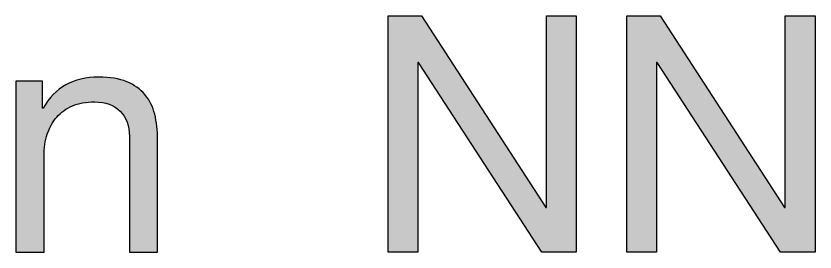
# Paper-space layout 'A0mask' of a CAD drawing. Extents: x 0 to 1153, y 0 to 810.
# Drawn here: x 1004.47 to 1014.42, y 59.21 to 62.15 of the extents above; entities that cross this region are included whole.
import ezdxf
from ezdxf.enums import TextEntityAlignment as Align

# ---------------------------------------------------------------- set-up
doc = ezdxf.new("R2010")
doc.units = 0
doc.layers.get('0').update_dxf_attribs({"linetype": 'CONTINUOUS'})
doc.layers.get('Defpoints').update_dxf_attribs({"linetype": 'CONTINUOUS'})
doc.layers.add('JPP_Mask', color=7, linetype='CONTINUOUS')
doc.styles.add('JPP', font='arial.ttf')

# ---------------------------------------------------------------- blocks, each defined once
blk = doc.blocks.new('A0mask')
at = {"true_color": 0x004a91}
for points in [[(1011.45, 62.1509), (1011.0788, 62.1509), (1011.0788, 59.7654), (1011.0708, 59.7654), (1009.5215, 62.1509), (1009.1054, 62.1509), (1009.1054, 59.2092), (1009.4765, 59.2092), (1009.4765, 61.5699), (1009.4846, 61.5699), (1011.0216, 59.2092), (1011.45, 59.2092)], [(1012.4511, 61.5699), (1012.4592, 61.5699), (1013.9962, 59.2092), (1014.4245, 59.2092), (1014.4245, 62.1509), (1014.0534, 62.1509), (1014.0534, 59.7654), (1014.0454, 59.7654), (1012.4961, 62.1509), (1012.08, 62.1509), (1012.08, 59.2092), (1012.4511, 59.2092)]]:
    blk.add_hatch(color=154, dxfattribs=at).paths.add_polyline_path(points)
h = blk.add_hatch(color=154, dxfattribs=at)
edge = h.paths.add_edge_path()
edge.add_spline(control_points=[(1006.1985, 60.9252), (1006.1753, 61.0198), (1006.1346, 61.1017), (1006.0773, 61.1704)], knot_values=[5, 5, 5, 5, 6, 6, 6, 6], degree=3, periodic=0)
edge.add_spline(control_points=[(1006.0773, 61.1704), (1006.0196, 61.239), (1005.9439, 61.2925), (1005.8506, 61.3313)], knot_values=[4, 4, 4, 4, 5, 5, 5, 5], degree=3, periodic=0)
edge.add_spline(control_points=[(1005.8506, 61.3313), (1005.7574, 61.3697), (1005.6404, 61.3886), (1005.5003, 61.3886)], knot_values=[3, 3, 3, 3, 4, 4, 4, 4], degree=3, periodic=0)
edge.add_spline(control_points=[(1005.5003, 61.3886), (1005.1846, 61.3886), (1004.9536, 61.2598), (1004.8083, 61.0014)], knot_values=[2, 2, 2, 2, 3, 3, 3, 3], degree=3, periodic=0)
edge.add_spline(control_points=[(1004.7997, 61.0014), (1004.7997, 61.0014), (1004.7997, 61.0859), (1004.7997, 61.1704)], knot_values=[0.5, 0.5, 0.5, 0.5, 1, 1, 1, 1], degree=3, periodic=0)
edge.add_spline(control_points=[(1004.7997, 61.1704), (1004.7997, 61.2549), (1004.7997, 61.3394), (1004.7997, 61.3394), (1004.7997, 61.3394), (1004.7791, 61.3394), (1004.7483, 61.3394)], knot_values=[19.749965, 19.749965, 19.749965, 19.749965, 20.249965, 20.249965, 20.249965, 20.5, 20.5, 20.5, 20.5], degree=3, periodic=0)
edge.add_spline(control_points=[(1004.7483, 61.3394), (1004.7174, 61.3394), (1004.6762, 61.3394), (1004.635, 61.3394)], knot_values=[19.49997, 19.49997, 19.49997, 19.49997, 19.749965, 19.749965, 19.749965, 19.749965], degree=3, periodic=0)
edge.add_spline(control_points=[(1004.635, 61.3394), (1004.6144, 61.3394), (1004.5938, 61.3394), (1004.5745, 61.3394)], knot_values=[19.374972, 19.374972, 19.374972, 19.374972, 19.49997, 19.49997, 19.49997, 19.49997], degree=3, periodic=0)
edge.add_spline(control_points=[(1004.5745, 61.3394), (1004.5552, 61.3394), (1004.5372, 61.3394), (1004.5218, 61.3394)], knot_values=[19.249975, 19.249975, 19.249975, 19.249975, 19.374972, 19.374972, 19.374972, 19.374972], degree=3, periodic=0)
edge.add_spline(control_points=[(1004.5218, 61.3394), (1004.514, 61.3394), (1004.507, 61.3394), (1004.5007, 61.3394)], knot_values=[19.187476, 19.187476, 19.187476, 19.187476, 19.249975, 19.249975, 19.249975, 19.249975], degree=3, periodic=0)
edge.add_spline(control_points=[(1004.5007, 61.3394), (1004.4944, 61.3394), (1004.4889, 61.3394), (1004.4844, 61.3394)], knot_values=[19.124977, 19.124977, 19.124977, 19.124977, 19.187476, 19.187476, 19.187476, 19.187476], degree=3, periodic=0)
edge.add_spline(control_points=[(1004.4703, 61.3394), (1004.4703, 61.3394), (1004.4703, 61.3394), (1004.4703, 61.3394), (1004.4703, 61.3394), (1004.4703, 61.3394), (1004.4703, 61.3394)], knot_values=[18.99998, 18.99998, 18.99998, 18.99998, 19.001425, 19.001425, 19.001425, 19.001445, 19.001445, 19.001445, 19.001445], degree=3, periodic=0)
edge.add_spline(control_points=[(1004.4703, 61.3394), (1004.4703, 61.3393), (1004.4703, 60.8068), (1004.4703, 60.2743)], knot_values=[18.49999, 18.49999, 18.49999, 18.49999, 18.99998, 18.99998, 18.99998, 18.99998], degree=3, periodic=0)
edge.add_spline(control_points=[(1004.4703, 60.2743), (1004.4703, 59.7417), (1004.4703, 59.2092), (1004.4703, 59.2092), (1004.4703, 59.2092), (1004.4703, 59.2092), (1004.4703, 59.2092)], knot_values=[17.999023, 17.999023, 17.999023, 17.999023, 18.499013, 18.499013, 18.499013, 18.49999, 18.49999, 18.49999, 18.49999], degree=3, periodic=0)
edge.add_spline(control_points=[(1004.4789, 59.2092), (1004.4808, 59.2092), (1004.4829, 59.2092), (1004.4853, 59.2092)], knot_values=[17.875002, 17.875002, 17.875002, 17.875002, 17.906252, 17.906252, 17.906252, 17.906252], degree=3, periodic=0)
edge.add_spline(control_points=[(1004.4853, 59.2092), (1004.4901, 59.2092), (1004.4959, 59.2092), (1004.5026, 59.2092)], knot_values=[17.812504, 17.812504, 17.812504, 17.812504, 17.875002, 17.875002, 17.875002, 17.875002], degree=3, periodic=0)
edge.add_spline(control_points=[(1004.5026, 59.2092), (1004.5093, 59.2092), (1004.5168, 59.2092), (1004.525, 59.2092)], knot_values=[17.750005, 17.750005, 17.750005, 17.750005, 17.812504, 17.812504, 17.812504, 17.812504], degree=3, periodic=0)
edge.add_spline(control_points=[(1004.525, 59.2092), (1004.5414, 59.2092), (1004.5606, 59.2092), (1004.5811, 59.2092)], knot_values=[17.625007, 17.625007, 17.625007, 17.625007, 17.750005, 17.750005, 17.750005, 17.750005], degree=3, periodic=0)
edge.add_spline(control_points=[(1004.5811, 59.2092), (1004.6016, 59.2092), (1004.6235, 59.2092), (1004.6454, 59.2092)], knot_values=[17.50001, 17.50001, 17.50001, 17.50001, 17.625008, 17.625008, 17.625008, 17.625008], degree=3, periodic=0)
edge.add_spline(control_points=[(1004.6454, 59.2092), (1004.6892, 59.2092), (1004.733, 59.2092), (1004.7658, 59.2092)], knot_values=[17.250015, 17.250015, 17.250015, 17.250015, 17.50001, 17.50001, 17.50001, 17.50001], degree=3, periodic=0)
edge.add_spline(control_points=[(1004.7658, 59.2092), (1004.7987, 59.2092), (1004.8206, 59.2092), (1004.8206, 59.2092), (1004.8206, 59.2092), (1004.8206, 59.2092), (1004.8206, 59.2092)], knot_values=[16.999532, 16.999532, 16.999532, 16.999532, 17.249547, 17.249547, 17.249547, 17.250015, 17.250015, 17.250015, 17.250015], degree=3, periodic=0)
edge.add_spline(control_points=[(1004.8206, 59.2169), (1004.8206, 59.2186), (1004.8206, 59.2205), (1004.8206, 59.2227)], knot_values=[16.937521, 16.937521, 16.937521, 16.937521, 16.953146, 16.953146, 16.953146, 16.953146], degree=3, periodic=0)
edge.add_spline(control_points=[(1004.8206, 59.2227), (1004.8206, 59.2272), (1004.8206, 59.2326), (1004.8206, 59.239)], knot_values=[16.906272, 16.906272, 16.906272, 16.906272, 16.937521, 16.937521, 16.937521, 16.937521], degree=3, periodic=0)
edge.add_spline(control_points=[(1004.8206, 59.239), (1004.8206, 59.2454), (1004.8206, 59.2527), (1004.8206, 59.2609)], knot_values=[16.875022, 16.875022, 16.875022, 16.875022, 16.906272, 16.906272, 16.906272, 16.906272], degree=3, periodic=0)
edge.add_spline(control_points=[(1004.8206, 59.2609), (1004.8206, 59.2774), (1004.8206, 59.2973), (1004.8206, 59.3203)], knot_values=[16.812524, 16.812524, 16.812524, 16.812524, 16.875022, 16.875022, 16.875022, 16.875022], degree=3, periodic=0)
edge.add_spline(control_points=[(1004.8206, 59.3203), (1004.8206, 59.3432), (1004.8206, 59.369), (1004.8206, 59.3972)], knot_values=[16.750025, 16.750025, 16.750025, 16.750025, 16.812524, 16.812524, 16.812524, 16.812524], degree=3, periodic=0)
edge.add_spline(control_points=[(1004.8206, 59.3972), (1004.8206, 59.4536), (1004.8206, 59.5194), (1004.8206, 59.5899)], knot_values=[16.625028, 16.625028, 16.625028, 16.625028, 16.750025, 16.750025, 16.750025, 16.750025], degree=3, periodic=0)
edge.add_spline(control_points=[(1004.8206, 59.5899), (1004.8206, 59.6604), (1004.8206, 59.7356), (1004.8206, 59.8108)], knot_values=[16.50003, 16.50003, 16.50003, 16.50003, 16.625028, 16.625028, 16.625028, 16.625028], degree=3, periodic=0)
edge.add_spline(control_points=[(1004.8206, 59.8108), (1004.8206, 59.9612), (1004.8206, 60.1116), (1004.8206, 60.2245)], knot_values=[16.250035, 16.250035, 16.250035, 16.250035, 16.50003, 16.50003, 16.50003, 16.50003], degree=3, periodic=0)
edge.add_spline(control_points=[(1004.8206, 60.2245), (1004.8206, 60.3373), (1004.8206, 60.4125), (1004.8206, 60.4125), (1004.8206, 60.5086), (1004.8334, 60.5971), (1004.8599, 60.6781)], knot_values=[15, 15, 15, 15, 15.250035, 15.250035, 15.250035, 16.250035, 16.250035, 16.250035, 16.250035], degree=3, periodic=0)
edge.add_spline(control_points=[(1004.8599, 60.6781), (1004.8859, 60.759), (1004.9247, 60.83), (1004.9773, 60.8901)], knot_values=[14, 14, 14, 14, 15, 15, 15, 15], degree=3, periodic=0)
edge.add_spline(control_points=[(1004.9773, 60.8901), (1005.0293, 60.9507), (1005.0946, 60.9976), (1005.1728, 61.0303)], knot_values=[13, 13, 13, 13, 14, 14, 14, 14], degree=3, periodic=0)
edge.add_spline(control_points=[(1005.1728, 61.0303), (1005.2509, 61.0634), (1005.3436, 61.08), (1005.4511, 61.08)], knot_values=[12, 12, 12, 12, 13, 13, 13, 13], degree=3, periodic=0)
edge.add_spline(control_points=[(1005.4511, 61.08), (1005.5855, 61.08), (1005.6911, 61.0411), (1005.7682, 60.9645)], knot_values=[11, 11, 11, 11, 12, 12, 12, 12], degree=3, periodic=0)
edge.add_spline(control_points=[(1005.7682, 60.9645), (1005.8449, 60.8873), (1005.8837, 60.7832), (1005.8837, 60.6511)], knot_values=[10, 10, 10, 10, 11, 11, 11, 11], degree=3, periodic=0)
edge.add_spline(control_points=[(1005.8837, 60.6511), (1005.8837, 60.6511), (1005.8837, 59.2092), (1005.8837, 59.2092), (1005.8837, 59.2092), (1005.9712, 59.2092), (1006.0586, 59.2092)], knot_values=[8.5, 8.5, 8.5, 8.5, 9.5, 9.5, 9.5, 10, 10, 10, 10], degree=3, periodic=0)
edge.add_spline(control_points=[(1006.0586, 59.2092), (1006.1461, 59.2092), (1006.2335, 59.2092), (1006.2335, 59.2092), (1006.2335, 59.2092), (1006.2335, 59.5594), (1006.2335, 59.9096)], knot_values=[7.5, 7.5, 7.5, 7.5, 8, 8, 8, 8.5, 8.5, 8.5, 8.5], degree=3, periodic=0)
edge.add_spline(control_points=[(1006.2335, 59.9096), (1006.2335, 60.2597), (1006.2335, 60.6099), (1006.2335, 60.6099), (1006.2335, 60.7254), (1006.2222, 60.8305), (1006.1985, 60.9252)], knot_values=[6, 6, 6, 6, 6.5, 6.5, 6.5, 7.5, 7.5, 7.5, 7.5], degree=3, periodic=0)
at = {"layer": 'Defpoints', "color": 154, "true_color": 0x004a91}
for points in [[(1009.5215, 62.1509), (1011.0708, 59.7654), (1011.0788, 59.7654), (1011.0788, 62.1509), (1011.45, 62.1509), (1011.45, 59.2092), (1011.0216, 59.2092), (1009.4846, 61.5699), (1009.4765, 61.5699), (1009.4765, 59.2092), (1009.1054, 59.2092), (1009.1054, 62.1509), (1009.5215, 62.1509)], [(1012.4961, 62.1509), (1014.0454, 59.7654), (1014.0534, 59.7654), (1014.0534, 62.1509), (1014.4245, 62.1509), (1014.4245, 59.2092), (1013.9962, 59.2092), (1012.4592, 61.5699), (1012.4511, 61.5699), (1012.4511, 59.2092), (1012.08, 59.2092), (1012.08, 62.1509), (1012.4961, 62.1509)]]:
    blk.add_lwpolyline(points, dxfattribs=at)
blk.add_open_spline([(1004.7997, 61.3394), (1004.7997, 61.3394), (1004.7997, 61.0014), (1004.7997, 61.0014), (1004.7997, 61.0014), (1004.8083, 61.0014), (1004.8083, 61.0014), (1004.9536, 61.2598), (1005.1846, 61.3886), (1005.5003, 61.3886), (1005.6404, 61.3886), (1005.7574, 61.3697), (1005.8506, 61.3313), (1005.9439, 61.2925), (1006.0196, 61.239), (1006.0773, 61.1704), (1006.1346, 61.1017), (1006.1753, 61.0198), (1006.1985, 60.9252), (1006.2222, 60.8305), (1006.2335, 60.7254), (1006.2335, 60.6099), (1006.2335, 60.6099), (1006.2335, 59.2092), (1006.2335, 59.2092), (1006.2335, 59.2092), (1005.8837, 59.2092), (1005.8837, 59.2092), (1005.8837, 59.2092), (1005.8837, 60.6511), (1005.8837, 60.6511), (1005.8837, 60.7832), (1005.8449, 60.8873), (1005.7682, 60.9645), (1005.6911, 61.0411), (1005.5855, 61.08), (1005.4511, 61.08), (1005.3436, 61.08), (1005.2509, 61.0634), (1005.1728, 61.0303), (1005.0946, 60.9976), (1005.0293, 60.9507), (1004.9773, 60.8901), (1004.9247, 60.83), (1004.8859, 60.759), (1004.8599, 60.6781), (1004.8334, 60.5971), (1004.8206, 60.5086), (1004.8206, 60.4125), (1004.8206, 60.4125), (1004.8206, 59.2092), (1004.8206, 59.2092), (1004.8206, 59.2092), (1004.4703, 59.2092), (1004.4703, 59.2092), (1004.4703, 59.2092), (1004.4703, 61.3394), (1004.4703, 61.3394), (1004.4703, 61.3394), (1004.7997, 61.3394), (1004.7997, 61.3394)], degree=3, knots=[0, 0, 0, 0, 1, 1, 1, 2, 2, 2, 3, 3, 3, 4, 4, 4, 5, 5, 5, 6, 6, 6, 7, 7, 7, 8, 8, 8, 9, 9, 9, 10, 10, 10, 11, 11, 11, 12, 12, 12, 13, 13, 13, 14, 14, 14, 15, 15, 15, 16, 16, 16, 17, 17, 17, 18, 18, 18, 19, 19, 19, 20, 20, 20, 20], dxfattribs=at)
at = {"color": 7, "style": 'JPP'}
for tag, p in [('Client', (1086, 115)), ('Project1', (1086, 90)), ('Project2', (1086, 82.5)), ('Project3', (1086, 75)), ('Title1', (1086, 57.5)), ('Title2', (1086, 50)), ('Title3', (1086, 42.5)), ('Status', (978, 7.5))]:
    blk.add_attdef(tag, text='', height=3.5, dxfattribs=at).set_placement(p, align=Align.MIDDLE_LEFT)
at = {"color": 2, "style": 'JPP'}
for tag, p in [('Scale', (1005.5, 25)), ('Checked', (1095.5, 25)), ('Drawn', (1050.5, 25)), ('Date', (1140.5, 25))]:
    blk.add_attdef(tag, text='', height=2, dxfattribs=at).set_placement(p, align=Align.MIDDLE_CENTER)
at = {"color": 6, "style": 'JPP'}
for tag, p in [('Ref', (1068, 7.5)), ('DrgNo.', (1110, 7.5))]:
    blk.add_attdef(tag, text='', height=4, dxfattribs=at).set_placement(p, align=Align.MIDDLE_LEFT)
blk.add_attdef('Rev', text='', height=4, dxfattribs=at).set_placement((1144.2747, 7.5), align=Align.MIDDLE_CENTER)

psp = doc.layouts.new('A0mask')

# ---------------------------------------------------------------- block references
at = {"layer": 'JPP_Mask'}
psp.add_blockref('A0mask', (0, 0), dxfattribs=at)

doc.saveas('drawing.dxf')
